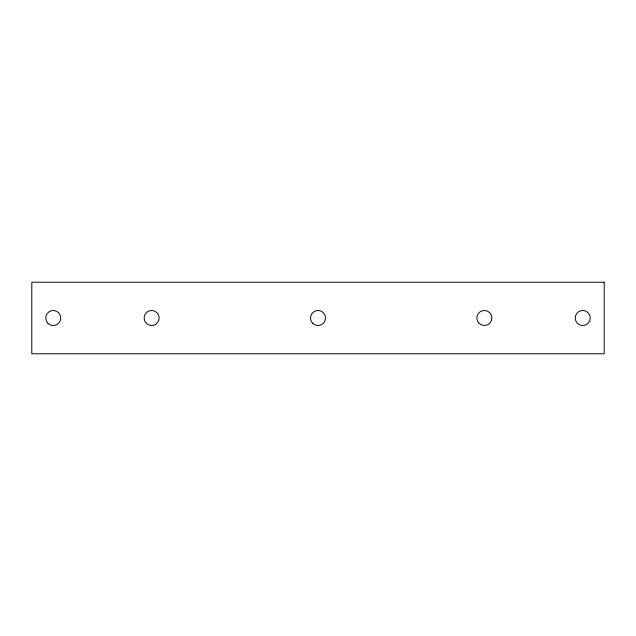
<?xml version="1.0" encoding="UTF-8"?>
<svg xmlns="http://www.w3.org/2000/svg" width="636" height="636" viewBox="0 0 636 636"><rect width="100%" height="100%" fill="white"/><g stroke="black" fill="none" stroke-linecap="round" stroke-linejoin="round"><path stroke-width="0.95" d="M604.2 282.225L31.8 282.225L31.8 353.775L604.2 353.775L604.2 282.225M47.954 323.311A7.513 7.513 0 0 0 60.523 319.948A7.513 7.513 0 0 0 51.317 310.742A7.513 7.513 0 0 0 47.954 323.311M146.336 323.311A7.513 7.513 0 0 0 158.905 319.948A7.513 7.513 0 0 0 149.699 310.742A7.513 7.513 0 0 0 146.336 323.311M312.689 323.311A7.513 7.513 0 0 0 325.258 319.948A7.513 7.513 0 0 0 316.052 310.742A7.513 7.513 0 0 0 312.689 323.311M479.043 323.311A7.513 7.513 0 0 0 491.612 319.948A7.513 7.513 0 0 0 482.406 310.742A7.513 7.513 0 0 0 479.043 323.311M577.424 323.311A7.513 7.513 0 0 0 589.993 319.948A7.513 7.513 0 0 0 580.787 310.742A7.513 7.513 0 0 0 577.424 323.311"/></g></svg>
